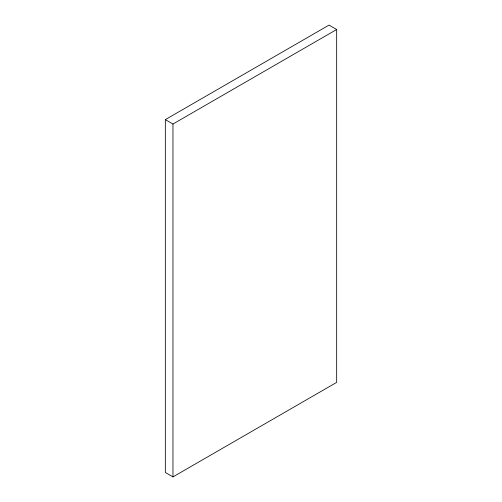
<?xml version="1.0" encoding="UTF-8"?>
<svg xmlns="http://www.w3.org/2000/svg" width="502" height="502" viewBox="0 0 502 502"><rect width="100%" height="100%" fill="white"/><g stroke="black" fill="none" stroke-linecap="round" stroke-linejoin="round"><path stroke-width="0.75" d="M165.327 119.62L329.036 25.1L336.673 29.511L336.673 382.38L172.964 476.9L165.327 472.489L165.327 119.62L172.964 124.032L336.673 29.511M172.964 124.032L172.964 476.9"/></g></svg>
